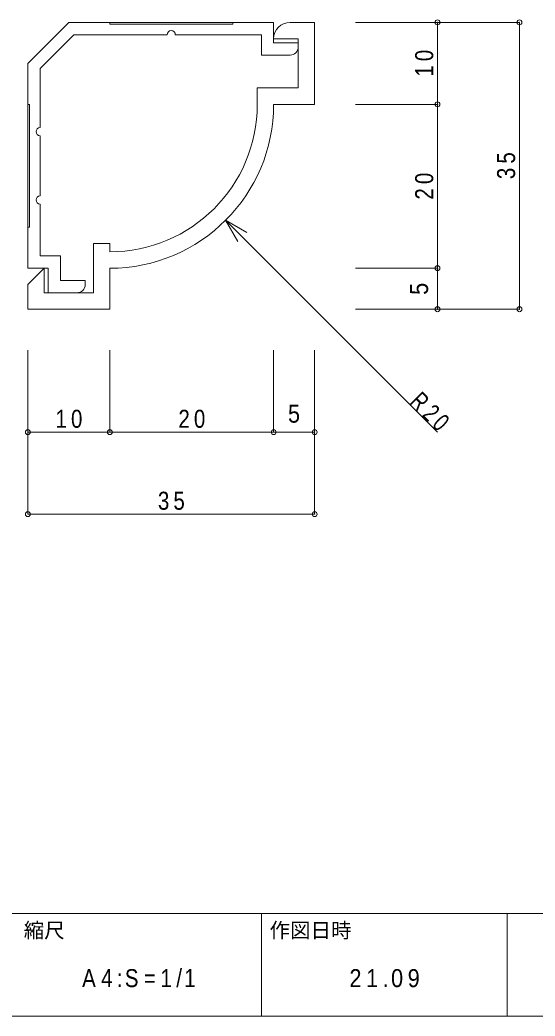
# Model space of a CAD drawing. Units: millimetres on the paper. Extents: x -141 to 141, y -98 to 98.
# Drawn here: x -18.5 to 44.4, y -97.5 to 24.1 of the extents above; entities that cross this region are included whole.
import ezdxf
from ezdxf.enums import TextEntityAlignment as Align

# ---------------------------------------------------------------- set-up
doc = ezdxf.new("R2010")
doc.units = ezdxf.units.MM
doc.header["$PDMODE"] = 32
doc.header["$PDSIZE"] = 0.6
for name, color, linetype, lineweight in [('0-0_ＫＢ製品', 2, 'Continuous', 9), ('0-3_寸法', 4, 'Continuous', 9), ('0-4_引出線字', 4, 'Continuous', 9), ('0-8_他製品', 7, 'Continuous', 9), ('0-A_ベース', 3, 'Continuous', 9), ('F-0_図面枠', 5, 'Continuous', 9), ('F-5_F-5ﾚｲﾔ', 7, 'Continuous', 9)]:
    doc.layers.add(name, color=color, linetype=linetype, lineweight=lineweight)
doc.styles.add('HGｺﾞｼｯｸM', font='')
doc.styles.get('HGｺﾞｼｯｸM').set_extended_font_data('HGｺﾞｼｯｸM')

msp = doc.modelspace()

# ---------------------------------------------------------------- linework, layer by layer
at = {"layer": '0-0_ＫＢ製品'}
for p, q in [((14.5, 23.75), (17.5, 23.75)), ((17.5, 23.75), (17.5, 13.75)), ((15.5, 21.75), (12.5, 21.75)), ((12.5, 21.75), (12.5, 21.75)), ((15.5, 21.75), (15.5, 15.75)), ((15.5, 15.75), (10.5, 15.75)), ((10.5, 15.75), (10.5, 13.73)), ((17.5, 13.75), (12.5, 13.75)), ((-7.5, -3.25), (-7.5, -4.25)), ((-9.5, -9.25), (-9.5, -4.25)), ((-17.5, -8.25), (-15.5, -6.25)), ((-15.5, -9.25), (-15.5, -6.25)), ((-7.5, -11.25), (-7.5, -6.25)), ((-17.5, -11.25), (-17.5, -8.25)), ((-15.5, -9.25), (-9.5, -9.25)), ((-15, -9.25), (-11.5, -9.25)), ((-17.5, -11.25), (-7.5, -11.25))]:
    msp.add_line(p, q, dxfattribs=at)
msp.add_lwpolyline([(-9.5, -4.25), (-9.5, -3.25), (-7.5, -3.25)], dxfattribs=at)
for centre, radius, start, end in [((14.5, 21.75), 2, 90, 180), ((-7.5, 13.75), 20, 270, 0), ((-7.5, 13.75), 18, 270, 359.93684)]:
    msp.add_arc(centre, radius, start, end, dxfattribs=at)
at = {"layer": '0-3_寸法'}
for p, q in [((32.5, 23.75), (22.5, 23.75)), ((32.5, 23.75), (32.5, 13.75)), ((42.5, 23.75), (32.5, 23.75)), ((42.5, 23.75), (42.5, -11.25)), ((32.5, 13.75), (22.5, 13.75)), ((32.5, 13.75), (32.5, -6.25)), ((32.5, -6.25), (22.5, -6.25)), ((32.5, -6.25), (32.5, -11.25)), ((32.5, -11.25), (22.5, -11.25)), ((42.5, -11.25), (32.5, -11.25)), ((-17.5, -26.25), (-17.5, -16.25)), ((-7.5, -26.25), (-7.5, -16.25)), ((12.5, -26.25), (12.5, -16.25)), ((17.5, -26.25), (17.5, -16.25)), ((-17.5, -26.25), (-7.5, -26.25)), ((-17.5, -36.25), (-17.5, -26.25)), ((-7.5, -26.25), (12.5, -26.25)), ((12.5, -26.25), (17.5, -26.25)), ((17.5, -36.25), (17.5, -26.25)), ((-17.5, -36.25), (17.5, -36.25))]:
    msp.add_line(p, q, dxfattribs=at)
for p in [(32.5, 23.75), (42.5, 23.75), (32.5, 13.75), (32.5, -6.25), (32.5, -11.25), (42.5, -11.25), (-17.5, -26.25), (-7.5, -26.25), (12.5, -26.25), (17.5, -26.25), (-17.5, -36.25), (17.5, -36.25)]:
    msp.add_point(p, dxfattribs=at)
at = {"layer": '0-4_引出線字'}
for q in [(9.24, -1.892), (8.142, -2.99), (32.5, -26.25)]:
    msp.add_line((6.642, -0.392), q, dxfattribs=at)
at = {"layer": '0-8_他製品'}
for p, q in [((-7.5, 23.75), (-7.5, 23.55)), ((-17.5, 13.75), (-17.3, 13.75)), ((-17.3, -1.25), (-17.3, 13.75)), ((-17.5, -1.25), (-17.3, -1.25))]:
    msp.add_line(p, q, dxfattribs=at)
msp.add_lwpolyline([(7.5, 23.75), (7.5, 23.55), (-7.5, 23.55)], dxfattribs=at)
at = {"layer": '0-A_ベース'}
for p, q in [((-12.5, 23.75), (-17.5, 18.75)), ((12.5, 23.75), (-12.5, 23.75)), ((12.5, 21.25), (12.5, 23.75)), ((-11.879, 22.25), (-16, 18.129)), ((-0.5, 22.25), (-11.879, 22.25)), ((11, 22.25), (0.5, 22.25)), ((11, 19.75), (11, 22.25)), ((15.5, 21.25), (12.5, 21.25)), ((15.5, 20.75), (15.5, 21.25)), ((14.5, 19.75), (11, 19.75)), ((-17.5, -6.25), (-17.5, 18.75)), ((-16, 10.917), (-16, 18.129)), ((-16, 2.583), (-16, 9.917)), ((-16, -4.75), (-16, 1.583)), ((-13.5, -4.75), (-16, -4.75)), ((-13.5, -7.75), (-13.5, -4.75)), ((-15, -6.25), (-17.5, -6.25)), ((-15, -9.25), (-15, -6.25)), ((-10.5, -7.75), (-13.5, -7.75)), ((-10.5, -8.25), (-10.5, -7.75)), ((-11.5, -9.25), (-15, -9.25))]:
    msp.add_line(p, q, dxfattribs=at)
for centre, radius, start, end in [((0, 22.25), 0.5, 0, 180), ((14.5, 20.75), 1, 270, 0), ((-16, 10.417), 0.5, 90, 270), ((-16, 2.083), 0.5, 90, 270), ((-11.5, -8.25), 1, 270, 0)]:
    msp.add_arc(centre, radius, start, end, dxfattribs=at)
at = {"layer": 'F-0_図面枠'}
for p, q in [((-141, -85), (141, -85)), ((11, -97.5), (11, -85)), ((41, -97.5), (41, -85)), ((141, -97.5), (-141, -97.5))]:
    msp.add_line(p, q, dxfattribs=at)

# ---------------------------------------------------------------- texts
at = {"layer": '0-3_寸法', "color": 7, "style": 'HGｺﾞｼｯｸM', "width": 0.9}
msp.add_text('5', height=2.199, rotation=90, dxfattribs=at).set_placement((32, -9.5), align=Align.BOTTOM_LEFT)
msp.add_text('5', height=2.199, dxfattribs=at).set_placement((14.25, -25.75), align=Align.BOTTOM_LEFT)
at = {"layer": '0-3_寸法', "color": 7, "char_height": 2.199, "attachment_point": 7, "rotation": 90, "style": 'HGｺﾞｼｯｸM'}
for s, insert in [('\\T1.36;\\W0.85;10', (32, 17.125)), ('\\T1.36;\\W0.85;35', (42, 4.625)), ('\\T1.36;\\W0.85;20', (32, 2.125))]:
    msp.add_mtext(s, dxfattribs=dict(at, insert=insert))
at = {"layer": '0-3_寸法', "color": 7, "char_height": 2.199, "attachment_point": 7, "style": 'HGｺﾞｼｯｸM'}
for s, insert in [('\\T1.36;\\W0.85;10', (-14.125, -25.75)), ('\\T1.36;\\W0.85;20', (0.875, -25.75)), ('\\T1.36;\\W0.85;35', (-1.625, -35.75))]:
    msp.add_mtext(s, dxfattribs=dict(at, insert=insert))
at = {"layer": '0-4_引出線字', "color": 7, "insert": (28.964, -22.714), "char_height": 2.199, "attachment_point": 7, "rotation": 315, "style": 'HGｺﾞｼｯｸM'}
msp.add_mtext('\\T1.37;\\W0.75;R20', dxfattribs=at)
at = {"layer": 'F-5_F-5ﾚｲﾔ', "style": 'HGｺﾞｼｯｸM'}
for s, p in [('縮尺', (-18, -88.5)), ('作図日時', (12, -88.5))]:
    msp.add_text(s, height=1.833, dxfattribs=at).set_placement(p, align=Align.BOTTOM_LEFT)
at = {"layer": 'F-5_F-5ﾚｲﾔ', "char_height": 2.199, "attachment_point": 7, "style": 'HGｺﾞｼｯｸM'}
for s, insert in [('\\T1.39;\\W0.85;A4:S=1/1', (-10.875, -94)), ('\\T1.38;\\W0.9;21.09', (21.75, -94))]:
    msp.add_mtext(s, dxfattribs=dict(at, insert=insert))

doc.saveas('drawing.dxf')
